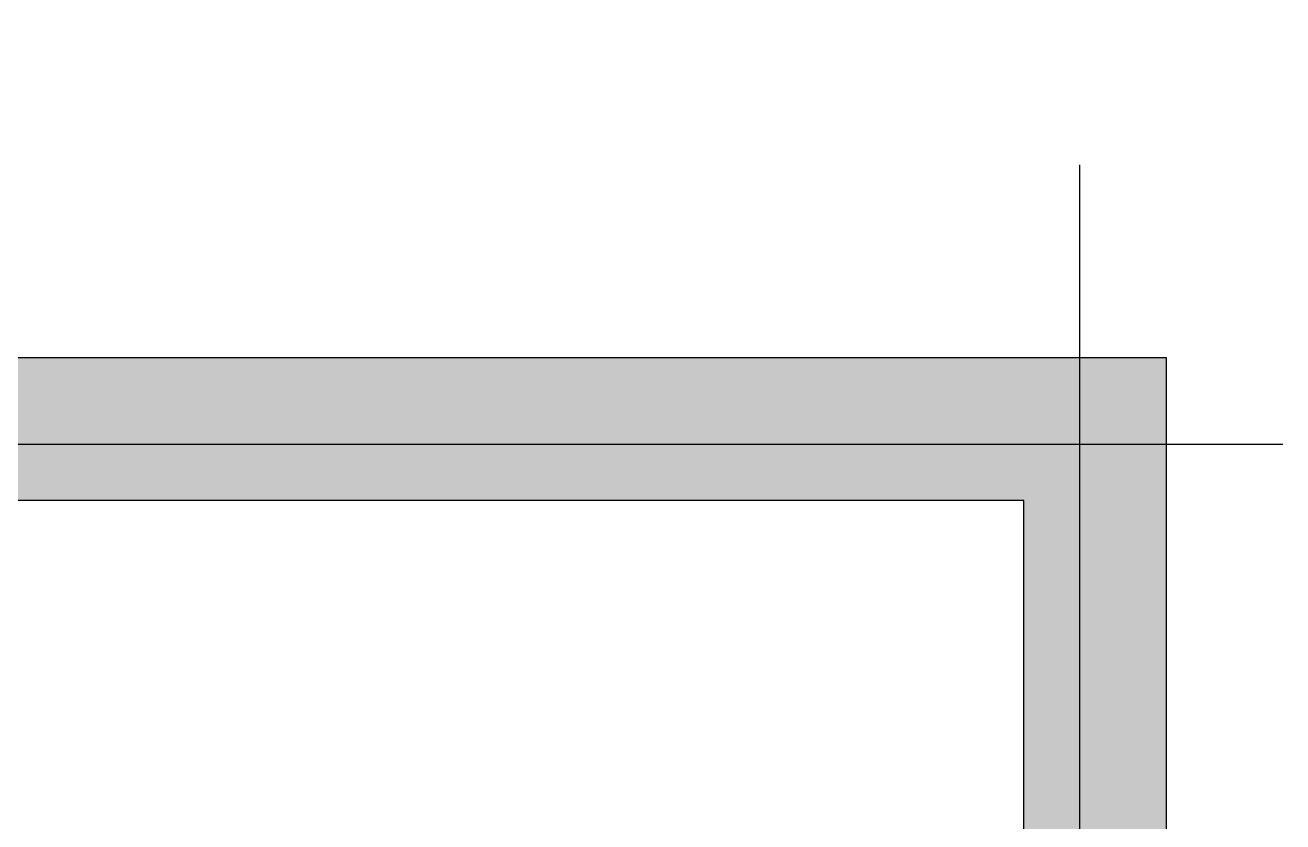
# Model space of a CAD drawing. Header units: millimetres. Extents: x 11159 to 50121, y 18346 to 37577.
# Drawn here: x 24664 to 29161, y 33607 to 36456 of the extents above; entities that cross this region are included whole.
import ezdxf

# ---------------------------------------------------------------- set-up
doc = ezdxf.new("R2010")
doc.units = ezdxf.units.MM
for name, color, linetype in [('axis', 40, 'Continuous'), ('HATCH', 8, 'Continuous'), ('wall', 5, 'Continuous')]:
    doc.layers.add(name, color=color, linetype=linetype)

msp = doc.modelspace()

# ---------------------------------------------------------------- hatches: boundary and pattern name
at = {"layer": 'HATCH', "true_color": 0x2b2b2b}
h = msp.add_hatch(color=250, dxfattribs=at)
h.dxf.hatch_style = 1
h.paths.add_polyline_path([(28745.1129, 35266.3771), (23290.1129, 35266.3771), (23290.1129, 34756.3771), (24035.1129, 34756.3771), (24035.1129, 33047.46581), (23905.1129, 33047.46581), (23905.1129, 32525.2884), (24035.1129, 32525.2884), (24035.1129, 30816.3771), (20510.1129, 30816.3771), (20510.1129, 29176.3771), (20835.1129, 29176.3771), (20835.1129, 29296.3771), (20760.1129, 29296.3771), (20760.1129, 30696.3771), (21640.1129, 30696.3771), (21640.1129, 29296.3771), (21545.1129, 29296.3771), (21545.1129, 29176.3771), (21855.1129, 29176.3771), (21855.1129, 29296.3771), (21760.1129, 29296.3771), (21760.1129, 30696.3771), (23235.1129, 30696.3771), (23235.1129, 30296.3771), (24035.1129, 30296.3771), (24035.1129, 29296.3771), (22565.1129, 29296.3771), (22565.1129, 29176.3771), (23290.11374, 29176.3771), (23290.11374, 28981.3771), (23410.11374, 28981.3771), (23410.11374, 29176.3771), (24425.1129, 29176.3771), (24425.1129, 28981.3771), (24545.1129, 28981.3771), (24545.1129, 34756.3771), (28235.1129, 34756.3771), (28235.1129, 26756.3771), (27990.1129, 26756.3771), (27990.1129, 26246.3771), (28745.1129, 26246.3771)])
h.paths.add_polyline_path([(24035.1129, 30416.3771), (23355.1129, 30416.3771), (23355.1129, 30696.3771), (24035.1129, 30696.3771)], flags=16)
h.paths.add_polyline_path([(24790.1129, 26756.3771), (24545.1129, 26756.3771), (24545.1129, 28171.3771), (24425.1129, 28171.3771), (24425.1129, 27976.3771), (23410.11374, 27976.3771), (23410.11374, 28171.3771), (23290.11374, 28171.3771), (23290.11374, 27976.3771), (22565.1129, 27976.3771), (22565.1129, 27856.3771), (24035.1129, 27856.3771), (24035.1129, 24356.3771), (23500.1129, 24356.3771), (23500.1129, 23846.3771), (24545.1129, 23846.3771), (24545.1129, 26246.3771), (24790.1129, 26246.3771)])
h.paths.add_polyline_path([(21990.1129, 24356.3771), (21230.1129, 24356.3771), (21230.1129, 27856.3771), (21855.1129, 27856.3771), (21855.1129, 27976.3771), (20510.1129, 27976.3771), (20510.1129, 27856.3771), (21110.1129, 27856.3771), (21110.1129, 24356.3771), (20760.1129, 24356.3771), (20760.1129, 24506.3771), (20510.1129, 24506.3771), (20510.1129, 23756.3771), (20045.1129, 23756.3771), (20045.1129, 23246.3771), (20945.1129, 23246.3771), (20945.1129, 23846.3771), (21990.1129, 23846.3771)])
h.paths.add_polyline_path([(17625.1129, 23756.3771), (17160.1129, 23756.3771), (17160.1129, 24551.33276), (16910.1129, 24551.33276), (16910.1129, 24356.3771), (15680.1129, 24356.3771), (15680.1129, 23846.3771), (16725.1129, 23846.3771), (16725.1129, 23246.3771), (17625.1129, 23246.3771)])
h.paths.add_polyline_path([(14170.1129, 24356.3771), (13635.1129, 24356.3771), (13635.1129, 27856.3771), (16910.1129, 27856.3771), (16910.1129, 26261.33276), (17160.1129, 26261.33276), (17160.1129, 30816.3771), (17160.1129, 31066.3771), (16910.1129, 31066.3771), (16910.1129, 30816.3771), (16090.1129, 30816.3771), (16090.1129, 30696.3771), (16910.1129, 30696.3771), (16910.1129, 27976.3771), (13635.1129, 27976.3771), (13635.1129, 28801.3771), (13125.1129, 28801.3771), (13125.1129, 23846.3771), (14170.1129, 23846.3771)])
h.paths.add_polyline_path([(13635.1129, 34756.3771), (14380.1129, 34756.3771), (14380.1129, 35266.3771), (13125.1129, 35266.3771), (13125.1129, 30311.3771), (13635.1129, 30311.3771), (13635.1129, 30696.3771), (14380.1129, 30696.3771), (14380.1129, 30816.3771), (13635.1129, 30816.3771)])
h.paths.add_polyline_path([(17980.1129, 35266.3771), (16090.1129, 35266.3771), (16090.1129, 34756.3771), (16910.1129, 34756.3771), (16910.1129, 34506.3771), (17160.1129, 34506.3771), (17160.1129, 34756.3771), (17980.1129, 34756.3771)])
h.paths.add_polyline_path([(21580.1129, 35266.3771), (19690.1129, 35266.3771), (19690.1129, 34756.3771), (21580.1129, 34756.3771)])
h.paths.add_polyline_path([(20532.98087, 36456.3771), (20132.98087, 36456.3771), (20132.98087, 36056.3771), (20532.98087, 36056.3771)])
h.paths.add_polyline_path([(17537.24493, 36456.3771), (17137.24493, 36456.3771), (17137.24493, 36056.3771), (17537.24493, 36056.3771)])
h.paths.add_polyline_path([(20945.1129, 21356.3771), (20435.1129, 21356.3771), (20435.1129, 20846.3771), (20945.1129, 20846.3771)])
h.paths.add_polyline_path([(17235.1129, 21356.3771), (16725.1129, 21356.3771), (16725.1129, 20846.3771), (17235.1129, 20846.3771)])
h.paths.add_polyline_path([(19180.1129, 30816.3771), (17160.1129, 30816.3771), (17160.1129, 30696.3771), (19180.1129, 30696.3771)])

# ---------------------------------------------------------------- linework, layer by layer
at = {"layer": 'axis'}
for p, q in [((28435.1129, 18746.3771), (28435.1129, 35956.3771)), ((29161.1129, 34956.3771), (11559.01415, 34956.3771))]:
    msp.add_line(p, q, dxfattribs=at)
at = {"layer": 'wall', "color": 5}
for p, q in [((28745.1129, 35266.3771), (23290.1129, 35266.3771)), ((28745.1129, 26246.3771), (28745.1129, 35266.3771)), ((28235.1129, 34756.3771), (24545.1129, 34756.3771)), ((28235.1129, 26756.3771), (28235.1129, 34756.3771))]:
    msp.add_line(p, q, dxfattribs=at)

doc.saveas('drawing.dxf')
